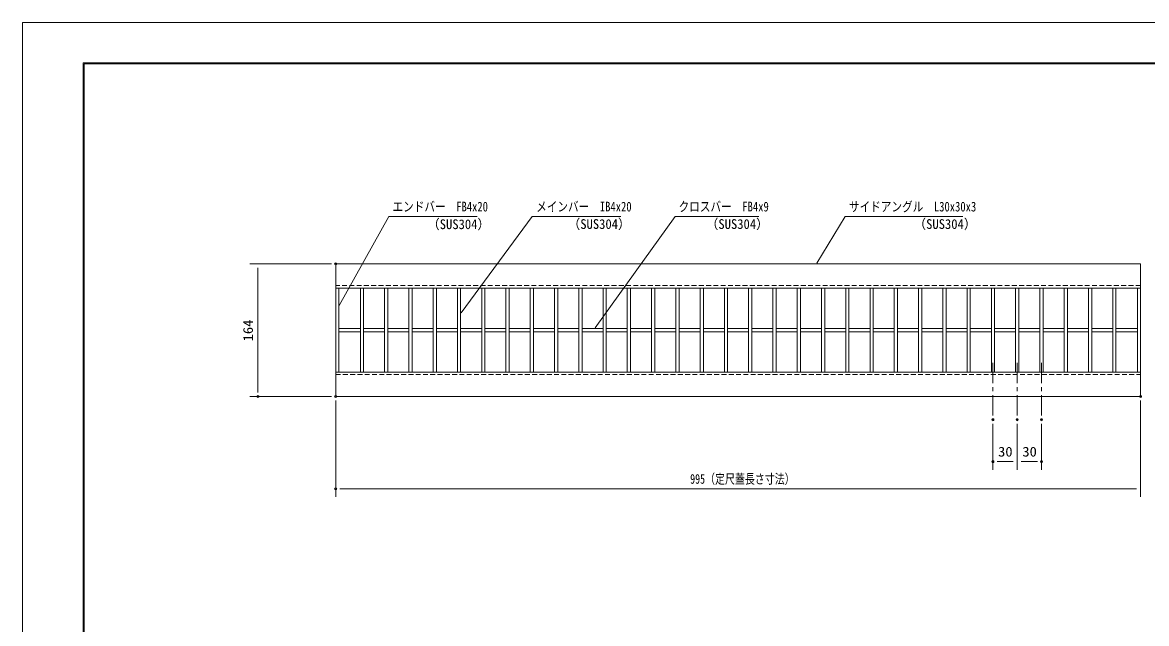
# Model space of a CAD drawing. Units: millimetres, scale not verified. Extents: x -1050 to 1050, y -742 to 742.
# Drawn here: x -1050 to 339, y 0 to 742 of the extents above; entities that cross this region are included whole.
import ezdxf
from ezdxf.enums import TextEntityAlignment as Align

# ---------------------------------------------------------------- set-up
doc = ezdxf.new("R2010")
doc.units = ezdxf.units.MM
doc.header["$LTSCALE"] = 5
doc.header["$PDMODE"] = 32
doc.header["$PDSIZE"] = 2.5
doc.linetypes.add('CHAIN1', pattern=[8, 5, -1, 1, -1])
doc.linetypes.add('DASHED1', pattern=[1.8, 1.2, -0.6])
for name, color, linetype, lineweight in [('0-0_7-図\u3000枠', 4, 'Continuous', 9), ('0-1_寸法注釈', 2, 'Continuous', 9), ('0-2_蓋', 5, 'Continuous', 9), ('0-4_DEFPOINTS', 134, 'Continuous', 9), ('0-5_中心線', 6, 'CHAIN1', 9), ('0-6_破線', 4, 'DASHED1', 9)]:
    doc.layers.add(name, color=color, linetype=linetype, lineweight=lineweight)
doc.styles.add('ＭＳ ゴシック', font='')
doc.styles.get('ＭＳ ゴシック').set_extended_font_data('MS Gothic')

msp = doc.modelspace()

# ---------------------------------------------------------------- linework, layer by layer
at = {"layer": '0-0_7-図\u3000枠'}
for p, q in [((-975, -692.5), (-975, 692.5)), ((-973.75, -691.25), (-973.75, 691.25)), ((-973.75, 691.25), (998.75, 691.25))]:
    msp.add_line(p, q, dxfattribs=at)
msp.add_lwpolyline([(-975, 692.5), (1000, 692.5), (1000, -692.5)], dxfattribs=at)
at = {"layer": '0-1_寸法注釈'}
for p, q in [((-667.864, 444.475), (-768.891, 444.475)), ((-758.891, 439.475), (-758.891, 285.475)), ((-667.864, 280.475), (-768.891, 280.475)), ((-662.864, 275.475), (-662.864, 156.344)), ((332.136, 275.475), (332.136, 156.344)), ((149.636, 246.781), (149.636, 189.975)), ((179.636, 246.781), (179.636, 189.975)), ((179.636, 246.781), (179.636, 189.975)), ((209.636, 246.781), (209.636, 189.975)), ((174.636, 199.975), (154.636, 199.975)), ((184.636, 199.975), (204.636, 199.975)), ((327.136, 166.344), (-657.864, 166.344))]:
    msp.add_line(p, q, dxfattribs=at)
for points in [[(-488.121, 502.749), (-597.345, 502.749), (-658.373, 392.733)], [(-310.561, 502.749), (-419.785, 502.749), (-507.765, 383.846)], [(-139.927, 502.749), (-243.134, 502.749), (-342.294, 365.283)], [(112.214, 502.749), (-33.113, 502.749), (-68.163, 445.322)]]:
    msp.add_lwpolyline(points, dxfattribs=at)
at = {"layer": '0-2_蓋'}
for p, q in [((-662.864, 280.475), (-662.864, 444.475)), ((332.136, 444.475), (-662.864, 444.475)), ((332.136, 280.475), (332.136, 444.475)), ((332.136, 414.475), (-662.864, 414.475)), ((-658.864, 310.475), (-658.864, 414.475)), ((-658.864, 310.475), (-658.864, 414.475)), ((-658.864, 310.475), (-658.864, 414.475)), ((-632.364, 414.475), (-632.364, 310.475)), ((-628.364, 414.475), (-628.364, 310.475)), ((-602.364, 414.475), (-602.364, 310.475)), ((-598.364, 414.475), (-598.364, 310.475)), ((-572.364, 414.475), (-572.364, 310.475)), ((-568.364, 414.475), (-568.364, 310.475)), ((-542.364, 414.475), (-542.364, 310.475)), ((-538.364, 414.475), (-538.364, 310.475)), ((-512.364, 414.475), (-512.364, 310.475)), ((-508.364, 414.475), (-508.364, 310.475)), ((-482.364, 414.475), (-482.364, 310.475)), ((-478.364, 414.475), (-478.364, 310.475)), ((-452.364, 414.475), (-452.364, 310.475)), ((-448.364, 414.475), (-448.364, 310.475)), ((-422.364, 414.475), (-422.364, 310.475)), ((-418.364, 414.475), (-418.364, 310.475)), ((-392.364, 414.475), (-392.364, 310.475)), ((-388.364, 414.475), (-388.364, 310.475)), ((-362.364, 414.475), (-362.364, 310.475)), ((-358.364, 414.475), (-358.364, 310.475)), ((-332.364, 414.475), (-332.364, 310.475)), ((-328.364, 414.475), (-328.364, 310.475)), ((-302.364, 414.475), (-302.364, 310.475)), ((-298.364, 414.475), (-298.364, 310.475)), ((-272.364, 414.475), (-272.364, 310.475)), ((-268.364, 414.475), (-268.364, 310.475)), ((-242.364, 414.475), (-242.364, 310.475)), ((-238.364, 414.475), (-238.364, 310.475)), ((-212.364, 414.475), (-212.364, 310.475)), ((-208.364, 414.475), (-208.364, 310.475)), ((-182.364, 414.475), (-182.364, 310.475)), ((-178.364, 414.475), (-178.364, 310.475)), ((-152.364, 414.475), (-152.364, 310.475)), ((-148.364, 414.475), (-148.364, 310.475)), ((-122.364, 414.475), (-122.364, 310.475)), ((-118.364, 414.475), (-118.364, 310.475)), ((-92.364, 414.475), (-92.364, 310.475)), ((-88.364, 414.475), (-88.364, 310.475)), ((-62.364, 414.475), (-62.364, 310.475)), ((-58.364, 414.475), (-58.364, 310.475)), ((-32.364, 414.475), (-32.364, 310.475)), ((-28.364, 414.475), (-28.364, 310.475)), ((-2.364, 414.475), (-2.364, 310.475)), ((1.636, 414.475), (1.636, 310.475)), ((27.636, 414.475), (27.636, 310.475)), ((31.636, 414.475), (31.636, 310.475)), ((57.636, 414.475), (57.636, 310.475)), ((61.636, 414.475), (61.636, 310.475)), ((87.636, 414.475), (87.636, 310.475)), ((91.636, 414.475), (91.636, 310.475)), ((117.636, 414.475), (117.636, 310.475)), ((121.636, 414.475), (121.636, 310.475)), ((147.636, 414.475), (147.636, 310.475)), ((151.636, 414.475), (151.636, 310.475)), ((177.636, 414.475), (177.636, 310.475)), ((181.636, 414.475), (181.636, 310.475)), ((207.636, 414.475), (207.636, 310.475)), ((211.636, 414.475), (211.636, 310.475)), ((237.636, 414.475), (237.636, 310.475)), ((241.636, 414.475), (241.636, 310.475)), ((267.636, 414.475), (267.636, 310.475)), ((271.636, 414.475), (271.636, 310.475)), ((297.636, 414.475), (297.636, 310.475)), ((301.636, 414.475), (301.636, 310.475)), ((328.136, 310.475), (328.136, 414.475)), ((328.136, 310.475), (328.136, 414.475)), ((-632.364, 364.475), (-658.864, 364.475)), ((-602.364, 364.475), (-628.364, 364.475)), ((-572.364, 364.475), (-598.364, 364.475)), ((-542.364, 364.475), (-568.364, 364.475)), ((-512.364, 364.475), (-538.364, 364.475)), ((-482.364, 364.475), (-508.364, 364.475)), ((-452.364, 364.475), (-478.364, 364.475)), ((-422.364, 364.475), (-448.364, 364.475)), ((-392.364, 364.475), (-418.364, 364.475)), ((-362.364, 364.475), (-388.364, 364.475)), ((-332.364, 364.475), (-358.364, 364.475)), ((-302.364, 364.475), (-328.364, 364.475)), ((-272.364, 364.475), (-298.364, 364.475)), ((-242.364, 364.475), (-268.364, 364.475)), ((-212.364, 364.475), (-238.364, 364.475)), ((-182.364, 364.475), (-208.364, 364.475)), ((-178.364, 364.475), (-152.364, 364.475)), ((-148.364, 364.475), (-122.364, 364.475)), ((-118.364, 364.475), (-92.364, 364.475)), ((-88.364, 364.475), (-62.364, 364.475)), ((-58.364, 364.475), (-32.364, 364.475)), ((-28.364, 364.475), (-2.364, 364.475)), ((1.636, 364.475), (27.636, 364.475)), ((31.636, 364.475), (57.636, 364.475)), ((61.636, 364.475), (87.636, 364.475)), ((91.636, 364.475), (117.636, 364.475)), ((121.636, 364.475), (147.636, 364.475)), ((151.636, 364.475), (177.636, 364.475)), ((181.636, 364.475), (207.636, 364.475)), ((211.636, 364.475), (237.636, 364.475)), ((241.636, 364.475), (267.636, 364.475)), ((271.636, 364.475), (297.636, 364.475)), ((301.636, 364.475), (328.136, 364.475)), ((-632.364, 360.475), (-658.864, 360.475)), ((-602.364, 360.475), (-628.364, 360.475)), ((-572.364, 360.475), (-598.364, 360.475)), ((-542.364, 360.475), (-568.364, 360.475)), ((-512.364, 360.475), (-538.364, 360.475)), ((-482.364, 360.475), (-508.364, 360.475)), ((-452.364, 360.475), (-478.364, 360.475)), ((-422.364, 360.475), (-448.364, 360.475)), ((-392.364, 360.475), (-418.364, 360.475)), ((-362.364, 360.475), (-388.364, 360.475)), ((-332.364, 360.475), (-358.364, 360.475)), ((-302.364, 360.475), (-328.364, 360.475)), ((-272.364, 360.475), (-298.364, 360.475)), ((-242.364, 360.475), (-268.364, 360.475)), ((-212.364, 360.475), (-238.364, 360.475)), ((-182.364, 360.475), (-208.364, 360.475)), ((-178.364, 360.475), (-152.364, 360.475)), ((-148.364, 360.475), (-122.364, 360.475)), ((-118.364, 360.475), (-92.364, 360.475)), ((-88.364, 360.475), (-62.364, 360.475)), ((-58.364, 360.475), (-32.364, 360.475)), ((-28.364, 360.475), (-2.364, 360.475)), ((1.636, 360.475), (27.636, 360.475)), ((31.636, 360.475), (57.636, 360.475)), ((61.636, 360.475), (87.636, 360.475)), ((91.636, 360.475), (117.636, 360.475)), ((121.636, 360.475), (147.636, 360.475)), ((151.636, 360.475), (177.636, 360.475)), ((181.636, 360.475), (207.636, 360.475)), ((211.636, 360.475), (237.636, 360.475)), ((241.636, 360.475), (267.636, 360.475)), ((271.636, 360.475), (297.636, 360.475)), ((301.636, 360.475), (328.136, 360.475)), ((-662.864, 310.475), (332.136, 310.475)), ((-662.864, 280.475), (332.136, 280.475))]:
    msp.add_line(p, q, dxfattribs=at)
at = {"layer": '0-4_DEFPOINTS'}
msp.add_lwpolyline([(-1050, -742.5), (-1050, 742.5), (1050, 742.5), (1050, -742.5)], close=True, dxfattribs=at)
for p in [(-662.864, 444.475), (-758.891, 280.475), (-662.864, 280.475), (332.136, 280.475), (149.636, 251.781), (179.636, 251.781), (209.636, 251.781), (149.636, 199.975), (209.636, 199.975), (-662.864, 166.344)]:
    msp.add_point(p, dxfattribs=at)
at = {"layer": '0-5_中心線'}
for p, q in [((149.636, 321.969), (149.636, 251.781)), ((179.636, 321.969), (179.636, 251.781)), ((209.636, 321.969), (209.636, 251.781))]:
    msp.add_line(p, q, dxfattribs=at)
at = {"layer": '0-6_破線'}
for p, q in [((332.136, 417.475), (-662.864, 417.475)), ((-662.864, 307.475), (332.136, 307.475))]:
    msp.add_line(p, q, dxfattribs=at)

# ---------------------------------------------------------------- texts
at = {"layer": '0-1_寸法注釈', "color": 7, "style": 'ＭＳ ゴシック'}
for s, height, width, p in [('エンドバー\u3000FB4x20', 12.02, 0.8, (-592.568, 505.436)), ('メインバー\u3000IB4x20', 12.02, 0.8, (-415.007, 505.436)), ('クロスバー\u3000FB4x9', 12.03, 0.8, (-238.968, 505.436)), ('サイドアングル\u3000L30x30x3', 12.02, 0.8, (-28.335, 505.436)), ('（SUS304）', 12.02, 0.95, (-549.82, 483.644)), ('（SUS304）', 12.02, 0.95, (-376.077, 483.881)), ('（SUS304）', 12.02, 0.95, (-205.364, 483.881)), ('（SUS304）', 12.02, 0.95, (51.418, 483.881)), ('30', 12.02, 1.1, (155.903, 202.662)), ('30', 12.02, 1.1, (185.903, 202.662)), ('995（定尺蓋長さ寸法）', 12.03, 0.75, (-224.663, 169.031))]:
    msp.add_text(s, height=height, dxfattribs=dict(at, width=width)).set_placement(p, align=Align.BOTTOM_LEFT)
at = {"layer": '0-1_寸法注釈', "color": 7, "style": 'ＭＳ ゴシック', "width": 1.1}
msp.add_text('164', height=12.02, rotation=90, dxfattribs=at).set_placement((-761.578, 348.502), align=Align.BOTTOM_LEFT)

doc.saveas('drawing.dxf')
